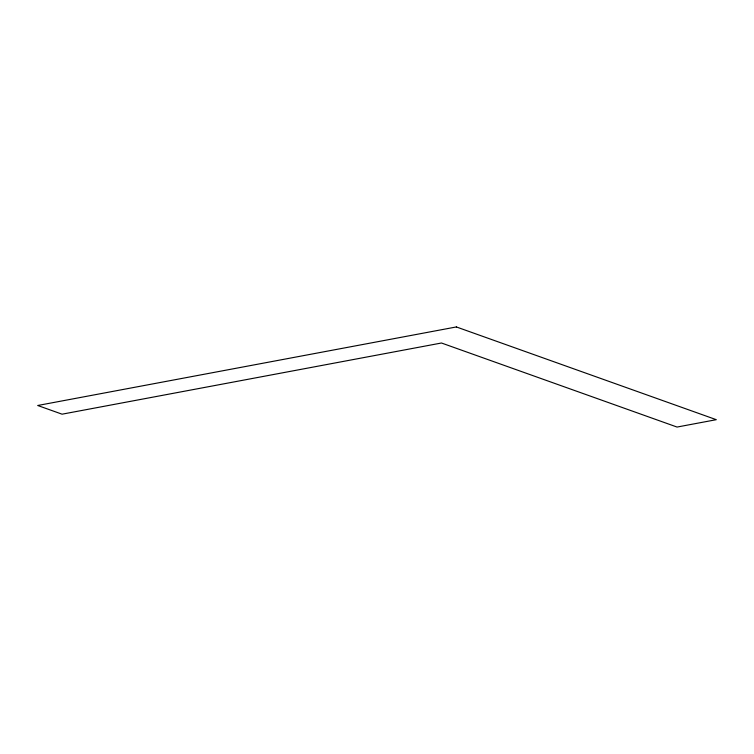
<?xml version="1.0" encoding="UTF-8"?>
<svg xmlns="http://www.w3.org/2000/svg" width="754" height="754" viewBox="0 0 754 754"><rect width="100%" height="100%" fill="white"/><g stroke="black" fill="none" stroke-linecap="round" stroke-linejoin="round"><path stroke-width="1.13" d="M456.358 326.944L37.7 405.492L62.073 414.182L441.476 343.004L677.054 427.056L716.3 419.686L456.358 326.944"/></g></svg>
